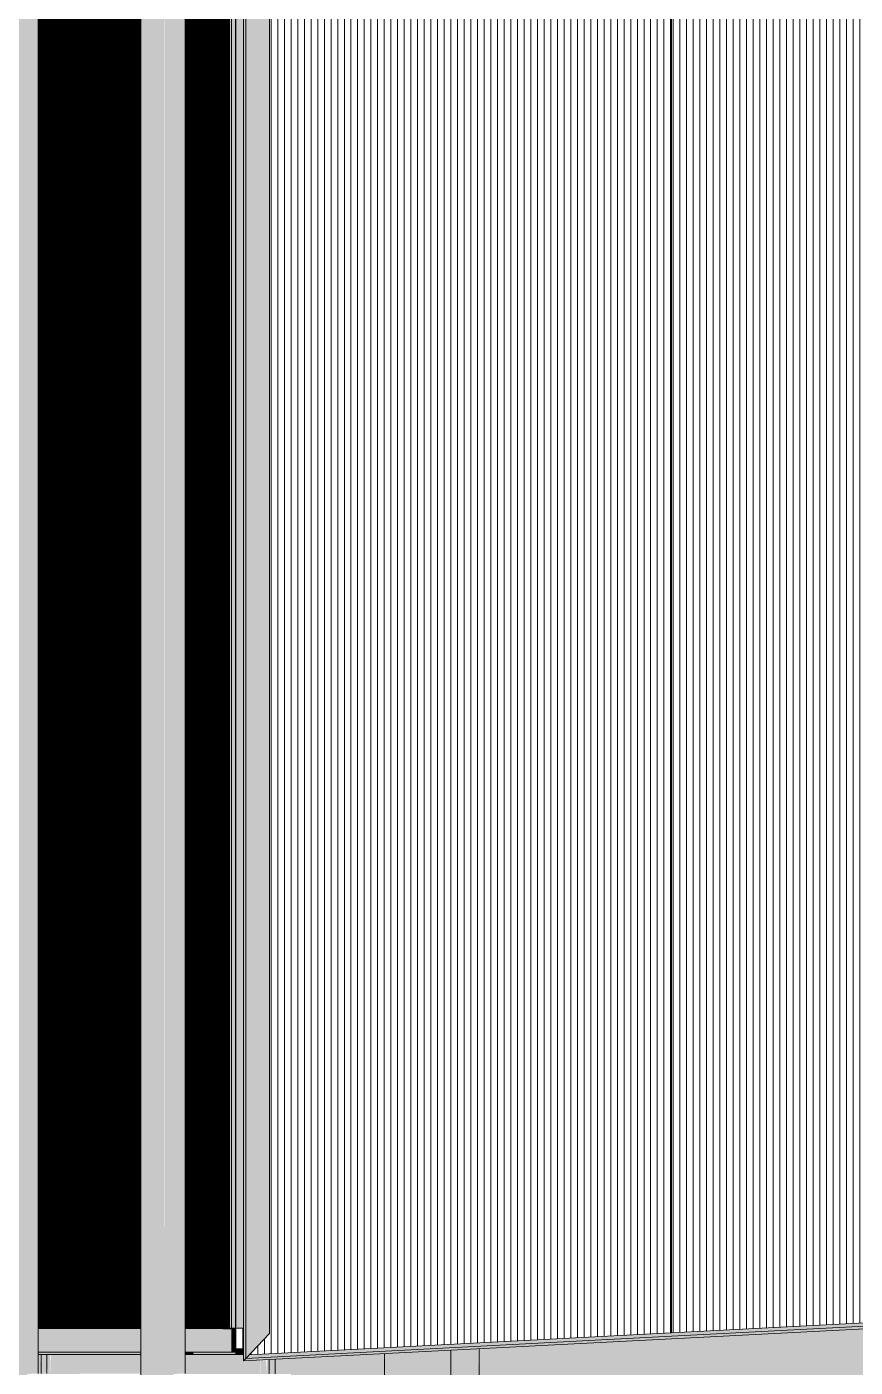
# Model space of a CAD drawing. Header units: metres. Extents: x -4613 to -4328, y -1 to 30.
# Drawn here: x -4392.124 to -4390.258, y 11.361 to 14.382 of the extents above; entities that cross this region are included whole.
import ezdxf

# ---------------------------------------------------------------- set-up
doc = ezdxf.new("R2010")
doc.units = ezdxf.units.M
for name, color, linetype, lineweight in [('A-GENM', 13, 'Continuous', 5), ('A-GLAZ-CURT', 52, 'Continuous', 5), ('A-GLAZ-CWMG', 51, 'Continuous', 5), ('A-WALL', 113, 'Continuous', 5), ('P-SANR-FIXT', 6, 'Continuous', 5), ('S-BEAM', 12, 'Continuous', 5), ('S-COLS', 52, 'Continuous', 5)]:
    doc.layers.add(name, color=color, linetype=linetype, lineweight=lineweight)

# ---------------------------------------------------------------- blocks, each defined once
blk = doc.blocks.new('Mechanical - Condensers - Mechanical - Condensers-1249279-NORTH EAST')
at = {"layer": 'A-GENM'}
h = blk.add_hatch(color=256, dxfattribs=at)
h.paths.add_polyline_path([(4306.8964, 10.5266), (4306.9893, 10.5318), (4306.9886, 10.5854), (4306.8964, 10.5805)])
h.paths.add_polyline_path([(4307.5285, 10.5618), (4307.7748, 10.5756), (4307.7748, 10.6272), (4307.5285, 10.6141)])
h.paths.add_polyline_path([(4307.5286, 11.1687), (4307.7748, 11.183), (4307.7748, 11.391), (4307.5286, 11.3783), (4307.529, 11.3453), (4307.5643, 11.3453), (4307.5643, 11.3326), (4307.5286, 11.3326), (4307.5286, 11.169)])
h = blk.add_hatch(color=256, dxfattribs=at)
h.paths.add_polyline_path([(4307.9248, 10.5839), (4307.9884, 10.5875), (4307.9865, 10.6385), (4307.9248, 10.6329)])
h.paths.add_polyline_path([(4307.9248, 11.1892), (4307.9884, 11.1924), (4307.9865, 11.402), (4307.9248, 11.3988), (4307.9248, 11.1915)])
blk.add_line((4307.9886, 11.1924), (4307.9886, 11.4021), dxfattribs=at)
blk = doc.blocks.new('Downpipe - Tee Spreader - Downpipe - Tee Spreader-V136-NORTH EAST')
at = {"layer": 'P-SANR-FIXT'}
for points in [[(4307.2803, 11.3), (4307.2798, 15.9043), (4307.2261, 15.9015), (4307.2261, 11.342), (4307.235, 11.3363), (4307.2673, 11.3109)], [(4307.3258, 11.258), (4307.3252, 11.3326), (4307.3002, 11.3326), (4307.3002, 11.3453), (4307.3258, 11.3461), (4307.325, 15.9066), (4307.2803, 15.9043), (4307.2803, 11.3), (4307.3252, 11.2595)]]:
    blk.add_hatch(color=256, dxfattribs=at).paths.add_polyline_path(points)
for p, q in [((4307.2259, 15.9018), (4307.2259, 11.3418)), ((4307.3259, 11.3461), (4307.3259, 15.907))]:
    blk.add_line(p, q, dxfattribs=at)
blk = doc.blocks.new('Downpipe - Tee Spreader - Downpipe - Tee Spreader-V140-NORTH EAST')
at = {"layer": 'P-SANR-FIXT'}
blk.add_hatch(color=256, dxfattribs=at).paths.add_polyline_path([(4306.9557, 11.2948), (4306.9695, 11.3029), (4306.9743, 11.3049), (4306.995, 11.3066), (4306.9944, 11.3326), (4306.9695, 11.3326), (4306.9695, 11.3453), (4306.995, 11.3461), (4306.9943, 15.8894), (4306.9496, 15.8852), (4306.9497, 11.2999), (4306.9519, 11.298)])
blk.add_line((4306.9952, 11.3461), (4306.9952, 15.8897), dxfattribs=at)
blk = doc.blocks.new('Structural Framing 25 - Structural Framing 1-1640794-NORTH EAST')
at = {"layer": 'S-BEAM'}
h = blk.add_hatch(color=256, dxfattribs=at)
h.paths.add_polyline_path([(4307.0228, 10.5336), (4307.4956, 10.56), (4307.4949, 10.6123), (4307.0228, 10.5872)])
h.paths.add_polyline_path([(4307.4738, 11.1659), (4307.4956, 11.1672), (4307.4949, 11.3326), (4307.4795, 11.3311), (4307.4742, 11.3242), (4307.4738, 11.3212), (4307.4738, 11.1659)])
h.paths.add_polyline_path([(4307.4738, 11.3453), (4307.4957, 11.3453), (4307.4949, 11.3765), (4307.4573, 11.3746), (4307.4561, 11.3888), (4307.3258, 11.3888), (4307.3258, 11.3453), (4307.4706, 11.3453)])
h.paths.add_polyline_path([(4307.0233, 11.3453), (4307.2261, 11.3461), (4307.2261, 11.3888), (4307.0229, 11.3888), (4307.0229, 11.3453)])
h.paths.add_polyline_path([(4307.4942, 15.9021), (4307.7748, 15.9177), (4307.7748, 15.9301), (4307.4942, 15.9141), (4307.4942, 15.9026)])
h.paths.add_polyline_path([(4307.9248, 15.926), (4310.5019, 16.0688), (4310.5027, 16.0695), (4310.8157, 16.0889), (4307.9248, 15.9379), (4307.9248, 15.9274)])
h = blk.add_hatch(color=256, dxfattribs=at)
h.paths.add_polyline_path([(4306.9893, 10.5318), (4307.0014, 10.5324), (4307.0014, 10.5861), (4306.9893, 10.5854)])
h.paths.add_polyline_path([(4306.995, 11.3453), (4307.0015, 11.3461), (4306.9995, 11.3888), (4306.995, 11.3888), (4306.995, 11.3461)])
h = blk.add_hatch(color=256, dxfattribs=at)
h.paths.add_polyline_path([(4307.0014, 10.5324), (4307.0146, 10.5332), (4307.0146, 10.5868), (4307.0014, 10.5861)])
h.paths.add_polyline_path([(4307.0015, 11.3453), (4307.0147, 11.3461), (4307.0147, 11.3888), (4307.0015, 11.3888), (4307.0015, 11.3461)])
h = blk.add_hatch(color=256, dxfattribs=at)
h.paths.add_polyline_path([(4307.0146, 10.5332), (4307.0228, 10.5336), (4307.0213, 10.5871), (4307.0146, 10.5868)])
h.paths.add_polyline_path([(4307.0221, 11.3453), (4307.0229, 11.3461), (4307.0216, 11.3888), (4307.0147, 11.3888), (4307.0164, 11.3453), (4307.0216, 11.3453)])
h = blk.add_hatch(color=256, dxfattribs=at)
h.paths.add_polyline_path([(4307.4956, 10.56), (4307.5104, 10.5608), (4307.5081, 10.613), (4307.4956, 10.6124)])
h.paths.add_polyline_path([(4307.4956, 11.167), (4307.5104, 11.168), (4307.5082, 11.3326), (4307.4957, 11.3326), (4307.4956, 11.1672)])
h.paths.add_polyline_path([(4307.5016, 11.3453), (4307.5105, 11.3453), (4307.5082, 11.3772), (4307.4957, 11.3746), (4307.496, 11.3453), (4307.4997, 11.3453)])
h = blk.add_hatch(color=256, dxfattribs=at)
h.paths.add_polyline_path([(4307.5104, 10.5608), (4307.5154, 10.5611), (4307.5154, 10.6134), (4307.5104, 10.6132)])
h.paths.add_polyline_path([(4307.5104, 11.1678), (4307.5154, 11.1683), (4307.5154, 11.3326), (4307.5105, 11.3326), (4307.5104, 11.168)])
h.paths.add_polyline_path([(4307.5108, 11.3453), (4307.5154, 11.3453), (4307.5154, 11.3776), (4307.5105, 11.3773), (4307.5105, 11.3453)])
h = blk.add_hatch(color=256, dxfattribs=at)
h.paths.add_polyline_path([(4307.5154, 10.5611), (4307.5285, 10.5618), (4307.5285, 10.6141), (4307.5154, 10.6134)])
h.paths.add_polyline_path([(4307.5154, 11.168), (4307.5286, 11.169), (4307.5286, 11.3326), (4307.5154, 11.3326), (4307.5154, 11.1683)])
h.paths.add_polyline_path([(4307.5286, 11.3453), (4307.5286, 11.3783), (4307.5154, 11.3776), (4307.5173, 11.3453), (4307.5242, 11.3453)])
for p, q in [((4307.0015, 11.3888), (4307.0015, 11.3461)), ((4307.0147, 11.3461), (4307.0147, 11.3888)), ((4307.5154, 11.3776), (4307.5154, 11.3453)), ((4307.5286, 11.3453), (4307.5286, 11.3783))]:
    blk.add_line(p, q, dxfattribs=at)
blk = doc.blocks.new('Rectangular Mullion - Frame_Framed Facade_Danpal_DPANMF BT2-3271042-NORTH EAST')
at = {"layer": 'A-GLAZ-CWMG'}
for points in [[(4307.4573, 11.3746), (4307.4628, 11.3804), (4307.4628, 15.8948), (4307.4573, 15.9), (4307.4573, 11.3804)], [(4307.4628, 11.3804), (4307.5162, 11.4366), (4307.5162, 15.8443), (4307.4628, 15.8948), (4307.4628, 11.4888)]]:
    blk.add_hatch(color=256, dxfattribs=at).paths.add_polyline_path(points)
for p, q in [((4307.4573, 15.9), (4307.4573, 11.3746)), ((4307.4628, 15.8948), (4307.4628, 11.3804)), ((4307.5162, 15.8443), (4307.5162, 11.4366)), ((4307.4628, 11.3804), (4307.5162, 11.4366)), ((4307.4573, 11.3746), (4307.4628, 11.3804))]:
    blk.add_line(p, q, dxfattribs=at)
blk = doc.blocks.new('System Panel - Danpalon - Multicell - 16mm thk - Light grey-3271047-NORTH EAST')
at = {"layer": 'A-GLAZ-CURT'}
h = blk.add_hatch(dxfattribs=at)
h.set_pattern_fill('FP_237', color=256, style=0, pattern_type=2)
h.set_pattern_definition([(90, (4308.942, 13.718), (-0.015, 9e-19), [])])
h.paths.add_polyline_path([(4308.4219, 11.4379), (4309.4619, 11.4919), (4309.4619, 15.9526), (4308.4219, 15.8947), (4308.4219, 11.4888)])
for p, q in [((4308.4219, 15.8947), (4308.4219, 11.4379)), ((4308.4219, 11.4379), (4309.4619, 11.4919))]:
    blk.add_line(p, q, dxfattribs=at)
blk = doc.blocks.new('System Panel - Danpalon - Multicell - 16mm thk - Light grey-3271048-NORTH EAST')
at = {"layer": 'A-GLAZ-CURT'}
h = blk.add_hatch(dxfattribs=at)
h.set_pattern_fill('FP_238', color=256, style=0, pattern_type=2)
h.set_pattern_definition([(90, (4307.946, 13.664), (-0.015, 9e-19), [])])
h.paths.add_polyline_path([(4307.4706, 11.3886), (4308.4219, 11.4379), (4308.4219, 15.8947), (4307.5162, 15.8443), (4307.5162, 11.4366)])
for p, q in [((4308.4219, 11.4379), (4308.4219, 15.8947)), ((4307.4706, 11.3886), (4308.4219, 11.4379))]:
    blk.add_line(p, q, dxfattribs=at)
blk = doc.blocks.new('Rectangular Mullion - Frame_Framed Facade_Danpal_DPANMF BT1-3271036-NORTH EAST')
at = {"layer": 'A-GLAZ-CWMG'}
for points in [[(4308.4216, 11.4301), (4309.4616, 11.484), (4309.4612, 11.4918), (4308.4212, 11.4379)], [(4308.4219, 11.4246), (4309.4619, 11.4785), (4309.4616, 11.484), (4308.4216, 11.4301)]]:
    blk.add_hatch(color=256, dxfattribs=at).paths.add_polyline_path(points)
for p, q in [((4308.4216, 11.4301), (4309.4616, 11.484)), ((4308.4219, 11.4246), (4309.4619, 11.4785))]:
    blk.add_line(p, q, dxfattribs=at)
blk = doc.blocks.new('Rectangular Mullion - Frame_Framed Facade_Danpal_DPANMF BT1-3271037-NORTH EAST')
at = {"layer": 'A-GLAZ-CWMG'}
for points in [[(4307.4573, 11.3746), (4308.4219, 11.4246), (4308.4216, 11.4301), (4307.4628, 11.3804)], [(4307.4628, 11.3804), (4308.4216, 11.4301), (4308.4212, 11.4379), (4307.4706, 11.3886)]]:
    blk.add_hatch(color=256, dxfattribs=at).paths.add_polyline_path(points)
for p, q in [((4307.4573, 11.3746), (4308.4219, 11.4246)), ((4307.4628, 11.3804), (4308.4216, 11.4301))]:
    blk.add_line(p, q, dxfattribs=at)
blk = doc.blocks.new('MulticellPanel_Polycarbonate_Danpal_1040w - Premium Dark Opal-3268218-NORTH EAST')
at = {"layer": 'A-GLAZ-CURT'}
h = blk.add_hatch(dxfattribs=at)
h.set_pattern_fill('FP_241', color=256, style=0, pattern_type=2)
h.set_pattern_definition([(90, (4307.34, 11.402), (-0.00131, 8e-20), [])])
h.paths.add_polyline_path([(4307.4398, 11.4021), (4307.4402, 11.4021), (4307.4398, 11.4488), (4307.4259, 11.4488), (4307.4259, 15.8674), (4307.3477, 15.8674), (4307.3477, 11.4477), (4307.433, 11.4462), (4307.433, 11.4021)])
for p, q in [((4307.4402, 11.4021), (4307.4402, 11.4488)), ((4307.4561, 11.4488), (4307.4561, 11.4021))]:
    blk.add_line(p, q, dxfattribs=at)
blk = doc.blocks.new('Rectangular Mullion - Frame_Framed Facade_Danpal_DPANMF BT1-3032121-NORTH EAST')
at = {"layer": 'A-GLAZ-CWMG'}
for points in [[(4307.3353, 11.3943), (4307.431, 11.3943), (4307.431, 11.4477), (4307.3353, 11.4477), (4307.3353, 11.4174)], [(4307.4561, 11.4488), (4307.4561, 11.4021), (4307.4573, 11.4021), (4307.4573, 11.4488)], [(4307.4403, 11.3888), (4307.4403, 11.3943), (4307.3445, 11.3943), (4307.3445, 11.3888), (4307.433, 11.3888)], [(4307.4403, 11.3888), (4307.4573, 11.3888), (4307.4573, 11.4021), (4307.433, 11.4021), (4307.431, 11.3943), (4307.4403, 11.3943)]]:
    blk.add_hatch(color=256, dxfattribs=at).paths.add_polyline_path(points)
for p, q in [((4307.3353, 11.4477), (4307.431, 11.4477)), ((4307.4369, 11.4477), (4307.431, 11.4477)), ((4307.431, 11.4477), (4307.431, 11.3943)), ((4307.431, 11.4477), (4307.4369, 11.4477)), ((4307.433, 11.4021), (4307.433, 11.4462)), ((4307.433, 11.4462), (4307.4369, 11.4462)), ((4307.433, 11.4462), (4307.4369, 11.4462)), ((4307.4369, 11.4462), (4307.4369, 11.4477)), ((4307.3353, 11.3943), (4307.431, 11.3943)), ((4307.431, 11.3943), (4307.4403, 11.3943)), ((4307.4573, 11.4021), (4307.433, 11.4021)), ((4307.4403, 11.3943), (4307.4403, 11.3888)), ((4307.3445, 11.3888), (4307.4403, 11.3888)), ((4307.4403, 11.3888), (4307.4573, 11.3888))]:
    blk.add_line(p, q, dxfattribs=at)
blk = doc.blocks.new('Rectangular Mullion - Frame_Framed Facade_Danpal_DPANMF BT1-3266259-NORTH EAST')
at = {"layer": 'A-GLAZ-CWMG'}
for points in [[(4307.4305, 11.4488), (4307.4305, 15.8674), (4307.4259, 15.8674), (4307.4259, 11.4488)], [(4307.4398, 11.4488), (4307.4379, 15.8674), (4307.4305, 15.8674), (4307.4305, 11.4488)], [(4307.4573, 11.4488), (4307.4573, 15.8674), (4307.4403, 15.8674), (4307.4403, 11.4488)]]:
    blk.add_hatch(color=256, dxfattribs=at).paths.add_polyline_path(points)
for p, q in [((4307.4259, 11.4488), (4307.4259, 15.8674)), ((4307.4305, 11.4488), (4307.4305, 15.8674)), ((4307.4398, 15.8674), (4307.4398, 11.4488)), ((4307.4403, 11.4488), (4307.4403, 15.8674)), ((4307.4305, 11.4488), (4307.4259, 11.4488)), ((4307.4398, 11.4488), (4307.4305, 11.4488)), ((4307.4403, 11.4488), (4307.4398, 11.4488)), ((4307.4573, 11.4488), (4307.4403, 11.4488))]:
    blk.add_line(p, q, dxfattribs=at)
blk = doc.blocks.new('MulticellPanel_Polycarbonate_Danpal_1040w - Premium Purple-V254-NORTH EAST')
at = {"layer": 'A-GLAZ-CURT'}
h = blk.add_hatch(dxfattribs=at)
h.set_pattern_fill('FP_242', color=256, style=0, pattern_type=2)
h.set_pattern_definition([(90, (4307.247, 11.402), (-0.00131, 8e-20), [])])
h.paths.add_polyline_path([(4307.3414, 11.4477), (4307.3414, 11.4488), (4307.3414, 15.8674), (4307.3258, 15.8674), (4307.3258, 11.4477), (4307.3353, 11.4477)])
blk = doc.blocks.new('MulticellPanel_Polycarbonate_Danpal_1040w - Blue-3268220-NORTH EAST')
at = {"layer": 'A-GLAZ-CURT'}
h = blk.add_hatch(dxfattribs=at)
h.set_pattern_fill('FP_243', color=256, style=0, pattern_type=2)
h.set_pattern_definition([(90, (4307.157, 11.402), (-0.00131, 8e-20), [])])
h.paths.add_polyline_path([(4307.1661, 11.4477), (4307.2261, 11.4477), (4307.2248, 15.8674), (4307.1667, 15.8674), (4307.1658, 11.4477)])
blk = doc.blocks.new('MulticellPanel_Polycarbonate_Danpal_1040w - Premium Dark Opal-V255-NORTH EAST')
at = {"layer": 'A-GLAZ-CURT'}
h = blk.add_hatch(dxfattribs=at)
h.set_pattern_fill('FP_244', color=256, style=0, pattern_type=2)
h.set_pattern_definition([(90, (4307.066, 11.402), (-0.00131, 8e-20), [])])
h.paths.add_polyline_path([(4307.1616, 11.4477), (4307.1603, 11.4488), (4307.1603, 15.8674), (4307.0762, 15.8674), (4307.0762, 11.4477), (4307.1614, 11.4477)])
blk = doc.blocks.new('MulticellPanel_Polycarbonate_Danpal_1040w - Premium Dark Opal-V256-NORTH EAST')
at = {"layer": 'A-GLAZ-CURT'}
h = blk.add_hatch(dxfattribs=at)
h.set_pattern_fill('FP_245', color=256, style=0, pattern_type=2)
h.set_pattern_definition([(90, (4306.976, 11.402), (-0.00131, 8e-20), [])])
h.paths.add_polyline_path([(4306.995, 11.4477), (4307.0698, 11.4488), (4307.0698, 15.8674), (4306.995, 15.8674), (4306.995, 11.4888)])
blk = doc.blocks.new('Rectangular Mullion - Frame_Framed Facade_Danpal_DPANMF BT1-V269-NORTH EAST')
at = {"layer": 'A-GLAZ-CWMG'}
for points in [[(4307.3353, 11.3943), (4307.3353, 11.4477), (4307.3258, 11.4477), (4307.3258, 11.3943)], [(4307.3258, 11.3888), (4307.3445, 11.3888), (4307.3445, 11.3943), (4307.3258, 11.3943)]]:
    blk.add_hatch(color=256, dxfattribs=at).paths.add_polyline_path(points)
for p, q in [((4307.3258, 11.4477), (4307.3353, 11.4477)), ((4307.3258, 11.3943), (4307.3353, 11.3943)), ((4307.3258, 11.3888), (4307.3445, 11.3888))]:
    blk.add_line(p, q, dxfattribs=at)
blk = doc.blocks.new('Rectangular Mullion - Frame_Framed Facade_Danpal_DPANMF BT1-V270-NORTH EAST')
at = {"layer": 'A-GLAZ-CWMG'}
for points in [[(4307.2261, 11.4477), (4307.1542, 11.4477), (4307.1542, 11.3943), (4307.2261, 11.3943)], [(4307.2261, 11.3943), (4307.1635, 11.3943), (4307.1635, 11.3888), (4307.2261, 11.3888)]]:
    blk.add_hatch(color=256, dxfattribs=at).paths.add_polyline_path(points)
for p, q in [((4307.1542, 11.4477), (4307.2262, 11.4477)), ((4307.1542, 11.3943), (4307.2262, 11.3943)), ((4307.1635, 11.3888), (4307.2262, 11.3888))]:
    blk.add_line(p, q, dxfattribs=at)
blk = doc.blocks.new('Rectangular Mullion - Frame_Framed Facade_Danpal_DPANMF BT1-V223-NORTH EAST')
at = {"layer": 'A-GLAZ-CWMG'}
for points in [[(4305.7249, 11.3943), (4305.8154, 11.3943), (4305.8154, 11.4477), (4305.7249, 11.4477), (4305.7249, 11.4174)], [(4305.7525, 11.3888), (4305.8247, 11.3888), (4305.8247, 11.3943), (4305.7342, 11.3943), (4305.7342, 11.3888)]]:
    blk.add_hatch(color=256, dxfattribs=at).paths.add_polyline_path(points)
for p, q in [((4305.7249, 11.4477), (4305.8154, 11.4477)), ((4305.7249, 11.3943), (4305.8154, 11.3943)), ((4305.7342, 11.3888), (4305.8247, 11.3888))]:
    blk.add_line(p, q, dxfattribs=at)
blk = doc.blocks.new('Rectangular Mullion - Frame_Framed Facade_Danpal_DPANMF BT1-V271-NORTH EAST')
at = {"layer": 'A-GLAZ-CWMG'}
for points in [[(4306.995, 11.3943), (4307.0637, 11.3943), (4307.0637, 11.4477), (4306.995, 11.4477)], [(4307.0183, 11.3888), (4307.073, 11.3888), (4307.073, 11.3943), (4306.995, 11.3943), (4306.995, 11.3888)]]:
    blk.add_hatch(color=256, dxfattribs=at).paths.add_polyline_path(points)
for p, q in [((4306.995, 11.4477), (4307.0637, 11.4477)), ((4306.995, 11.3943), (4307.0637, 11.3943)), ((4306.995, 11.3888), (4307.073, 11.3888))]:
    blk.add_line(p, q, dxfattribs=at)
blk = doc.blocks.new('Rectangular Mullion - Mullion_FramedFacade_Danpal_DPAEC50-V275-NORTH EAST')
at = {"layer": 'A-GLAZ-CWMG'}
for points in [[(4307.3414, 11.4488), (4307.342, 11.4488), (4307.3414, 11.4888)], [(4307.3414, 11.4488), (4307.3414, 11.4488), (4307.3414, 11.4888)], [(4307.3444, 11.4488), (4307.3467, 11.4488), (4307.3444, 11.4888)], [(4307.3467, 11.4488), (4307.3471, 11.4488), (4307.3467, 11.4888)], [(4307.3424, 11.4488), (4307.3426, 11.4488), (4307.3422, 11.4488)], [(4307.3475, 11.4488), (4307.3477, 11.4488), (4307.3473, 11.4488)]]:
    blk.add_hatch(color=256, dxfattribs=at).paths.add_polyline_path(points)
for p, q in [((4307.3414, 15.8674), (4307.3414, 11.4488)), ((4307.3414, 15.8674), (4307.3414, 11.4488)), ((4307.342, 15.8674), (4307.342, 11.4488)), ((4307.3426, 15.8674), (4307.3426, 11.4488)), ((4307.3435, 15.8674), (4307.3435, 11.4488)), ((4307.3444, 15.8674), (4307.3444, 11.4488)), ((4307.3467, 15.8674), (4307.3467, 11.4488)), ((4307.3467, 15.8674), (4307.3467, 11.4488)), ((4307.3471, 15.8674), (4307.3471, 11.4488)), ((4307.342, 11.4488), (4307.3414, 11.4488)), ((4307.3414, 11.4488), (4307.3414, 11.4488)), ((4307.342, 11.4488), (4307.3426, 11.4488)), ((4307.3435, 11.4488), (4307.3444, 11.4488)), ((4307.3444, 11.4488), (4307.3473, 11.4488)), ((4307.3471, 11.4488), (4307.3467, 11.4488)), ((4307.3471, 11.4488), (4307.3477, 11.4488))]:
    blk.add_line(p, q, dxfattribs=at)
blk.add_open_spline([(4307.3467, 11.4488), (4307.3467, 11.4488), (4307.3467, 11.4488), (4307.3468, 11.4488), (4307.3469, 11.4488), (4307.3471, 11.4488), (4307.3473, 11.4488), (4307.3475, 11.4488), (4307.3477, 11.4488), (4307.3479, 11.4488), (4307.3482, 11.4488), (4307.3484, 11.4488), (4307.3487, 11.4488), (4307.3489, 11.4488), (4307.3491, 11.4488), (4307.3493, 11.4488), (4307.3495, 11.4488), (4307.3496, 11.4488), (4307.3497, 11.4488), (4307.3498, 11.4488), (4307.3498, 11.4488)], degree=3, knots=[0, 0, 0, 0, 0.083333, 0.166667, 0.208333, 0.25, 0.333333, 0.375, 0.416667, 0.458333, 0.5, 0.583333, 0.666667, 0.729167, 0.791667, 0.84375, 0.885417, 0.927083, 0.96875, 1, 1, 1, 1], dxfattribs=at)
blk = doc.blocks.new('Rectangular Mullion - Mullion_FramedFacade_Danpal_DPAEC50-V276-NORTH EAST')
at = {"layer": 'A-GLAZ-CWMG'}
for points in [[(4307.1603, 11.4488), (4307.161, 11.4488), (4307.1603, 11.4888)], [(4307.1657, 11.4488), (4307.1661, 11.4488), (4307.1657, 11.4888)], [(4307.1614, 11.4488), (4307.1616, 11.4488), (4307.1612, 11.4488)], [(4307.1631, 11.4488), (4307.1634, 11.4488), (4307.1629, 11.4488)], [(4307.1665, 11.4488), (4307.1667, 11.4488), (4307.1663, 11.4488)]]:
    blk.add_hatch(color=256, dxfattribs=at).paths.add_polyline_path(points)
for p, q in [((4307.1603, 15.8674), (4307.1603, 11.4488)), ((4307.1603, 15.8674), (4307.1603, 11.4488)), ((4307.161, 15.8674), (4307.161, 11.4488)), ((4307.1616, 15.8674), (4307.1616, 11.4488)), ((4307.1625, 15.8674), (4307.1625, 11.4488)), ((4307.1634, 15.8674), (4307.1634, 11.4488)), ((4307.1657, 15.8674), (4307.1657, 11.4488)), ((4307.1657, 15.8674), (4307.1657, 11.4488)), ((4307.1661, 15.8674), (4307.1661, 11.4488)), ((4307.161, 11.4488), (4307.1603, 11.4488)), ((4307.1603, 11.4488), (4307.1603, 11.4488)), ((4307.161, 11.4488), (4307.1616, 11.4488)), ((4307.1625, 11.4488), (4307.1634, 11.4488)), ((4307.1634, 11.4488), (4307.1662, 11.4488)), ((4307.1661, 11.4488), (4307.1657, 11.4488)), ((4307.1661, 11.4488), (4307.1667, 11.4488))]:
    blk.add_line(p, q, dxfattribs=at)
blk.add_open_spline([(4307.1657, 11.4488), (4307.1657, 11.4488), (4307.1657, 11.4488), (4307.1658, 11.4488), (4307.1659, 11.4488), (4307.1661, 11.4488), (4307.1663, 11.4488), (4307.1665, 11.4488), (4307.1667, 11.4488), (4307.1669, 11.4488), (4307.1671, 11.4488), (4307.1674, 11.4488), (4307.1676, 11.4488), (4307.1679, 11.4488), (4307.168, 11.4488), (4307.1682, 11.4488), (4307.1684, 11.4488), (4307.1686, 11.4488), (4307.1687, 11.4488), (4307.1687, 11.4488), (4307.1687, 11.4488)], degree=3, knots=[0, 0, 0, 0, 0.083333, 0.166667, 0.208333, 0.25, 0.333333, 0.375, 0.416667, 0.458333, 0.5, 0.583333, 0.666667, 0.729167, 0.791667, 0.84375, 0.885417, 0.927083, 0.96875, 1, 1, 1, 1], dxfattribs=at)
blk = doc.blocks.new('Rectangular Mullion - Mullion_FramedFacade_Danpal_DPAEC50-V277-NORTH EAST')
at = {"layer": 'A-GLAZ-CWMG'}
for points in [[(4307.0698, 11.4488), (4307.0705, 11.4488), (4307.0698, 11.4888)], [(4307.0728, 11.4488), (4307.0751, 11.4488), (4307.0728, 11.4888)], [(4307.0751, 11.4488), (4307.0756, 11.4488), (4307.0751, 11.4888)], [(4307.0709, 11.4488), (4307.0711, 11.4488), (4307.0707, 11.4488)], [(4307.0726, 11.4488), (4307.0728, 11.4488), (4307.0724, 11.4488)], [(4307.0759, 11.4488), (4307.0762, 11.4488), (4307.0758, 11.4488)]]:
    blk.add_hatch(color=256, dxfattribs=at).paths.add_polyline_path(points)
for p, q in [((4307.0698, 15.8674), (4307.0698, 11.4488)), ((4307.0698, 15.8674), (4307.0698, 11.4488)), ((4307.0705, 15.8674), (4307.0705, 11.4488)), ((4307.0711, 15.8674), (4307.0711, 11.4488)), ((4307.0719, 15.8674), (4307.0719, 11.4488)), ((4307.0728, 15.8674), (4307.0728, 11.4488)), ((4307.0751, 15.8674), (4307.0751, 11.4488)), ((4307.0751, 15.8674), (4307.0751, 11.4488)), ((4307.0756, 15.8674), (4307.0756, 11.4488)), ((4307.0705, 11.4488), (4307.0698, 11.4488)), ((4307.0698, 11.4488), (4307.0698, 11.4488)), ((4307.0705, 11.4488), (4307.0711, 11.4488)), ((4307.0719, 11.4488), (4307.0728, 11.4488)), ((4307.0728, 11.4488), (4307.0757, 11.4488)), ((4307.0756, 11.4488), (4307.0751, 11.4488)), ((4307.0756, 11.4488), (4307.0762, 11.4488))]:
    blk.add_line(p, q, dxfattribs=at)
blk.add_open_spline([(4307.0751, 11.4488), (4307.0751, 11.4488), (4307.0752, 11.4488), (4307.0753, 11.4488), (4307.0754, 11.4488), (4307.0755, 11.4488), (4307.0758, 11.4488), (4307.076, 11.4488), (4307.0762, 11.4488), (4307.0764, 11.4488), (4307.0766, 11.4488), (4307.0769, 11.4488), (4307.0771, 11.4488), (4307.0773, 11.4488), (4307.0775, 11.4488), (4307.0777, 11.4488), (4307.0779, 11.4488), (4307.0781, 11.4488), (4307.0782, 11.4488), (4307.0782, 11.4488), (4307.0782, 11.4488)], degree=3, knots=[0, 0, 0, 0, 0.083333, 0.166667, 0.208333, 0.25, 0.333333, 0.375, 0.416667, 0.458333, 0.5, 0.583333, 0.666667, 0.729167, 0.791667, 0.84375, 0.885417, 0.927083, 0.96875, 1, 1, 1, 1], dxfattribs=at)

msp = doc.modelspace()

# ---------------------------------------------------------------- hatches: boundary and pattern name
at = {"layer": 'A-WALL'}
h = msp.add_hatch(color=256, dxfattribs=at)
h.paths.add_polyline_path([(-4391.1053, 11.1924), (-4388.1524, 11.3451), (-4388.1524, 11.5553), (-4388.5917, 11.5327), (-4388.5924, 11.5324), (-4389.6317, 11.4788), (-4389.632, 11.4785), (-4391.1053, 11.4021), (-4391.1053, 11.1951)])
h.paths.add_polyline_path([(-4392.7238, 11.3453), (-4392.7258, 11.3888), (-4392.7601, 11.3888), (-4392.7601, 11.3453)])
h.paths.add_polyline_path([(-4393.4216, 11.3453), (-4393.3568, 11.3461), (-4393.3584, 11.3888), (-4393.4216, 11.3888), (-4393.4216, 11.3461)])
h.paths.add_polyline_path([(-4392.8808, 11.3453), (-4392.8597, 11.3461), (-4392.8597, 11.3888), (-4393.0908, 11.3888), (-4393.0908, 11.3453)])
h.paths.add_polyline_path([(-4393.1905, 11.3453), (-4393.1905, 11.3888), (-4393.336, 11.3888), (-4393.336, 11.3453)])
at = {"layer": 'S-COLS'}
h = msp.add_hatch(color=256, dxfattribs=at)
h.paths.add_polyline_path([(-4391.3189, 10.5756), (-4391.3089, 10.5761), (-4391.3089, 10.6278), (-4391.3189, 10.6272)])
h.paths.add_polyline_path([(-4391.3189, 11.1814), (-4391.3089, 11.1836), (-4391.3089, 11.3916), (-4391.3189, 11.391), (-4391.3189, 11.183)])
h.paths.add_polyline_path([(-4391.3189, 15.9177), (-4391.3089, 15.9182), (-4391.3089, 15.9307), (-4391.3189, 15.9301), (-4391.3189, 15.9274)])
h = msp.add_hatch(color=256, dxfattribs=at)
h.paths.add_polyline_path([(-4391.3089, 10.5761), (-4391.1789, 10.5834), (-4391.1789, 10.6347), (-4391.3089, 10.6278)])
h.paths.add_polyline_path([(-4391.3089, 11.1819), (-4391.1789, 11.1886), (-4391.1789, 11.3983), (-4391.3089, 11.3916), (-4391.3089, 11.1959)])
h.paths.add_polyline_path([(-4391.3089, 15.9182), (-4391.1789, 15.9274), (-4391.1789, 15.9375), (-4391.3089, 15.9307), (-4391.3089, 15.9274)])
h = msp.add_hatch(color=256, dxfattribs=at)
h.paths.add_polyline_path([(-4391.1789, 10.5834), (-4391.1689, 10.5839), (-4391.1702, 10.6351), (-4391.1789, 10.6329)])
h.paths.add_polyline_path([(-4391.1789, 11.1886), (-4391.1689, 11.1892), (-4391.1702, 11.3988), (-4391.1789, 11.3983), (-4391.1789, 11.1959)])
h.paths.add_polyline_path([(-4391.1789, 15.9255), (-4391.1689, 15.9274), (-4391.1702, 15.9379), (-4391.1789, 15.9375), (-4391.1789, 15.9274)])

# ---------------------------------------------------------------- linework, layer by layer
for p, q in [((-4391.3189, 11.391), (-4391.3189, 11.1814)), ((-4391.1689, 11.1891), (-4391.1689, 11.3988))]:
    msp.add_line(p, q, dxfattribs=at)

# ---------------------------------------------------------------- block references
at = {"layer": 'A-GENM'}
msp.add_blockref('Mechanical - Condensers - Mechanical - Condensers-1249279-NORTH EAST', (-8699.0936, 0), dxfattribs=at)
at = {"layer": 'A-GLAZ-CURT'}
for name in ['System Panel - Danpalon - Multicell - 16mm thk - Light grey-3271047-NORTH EAST', 'System Panel - Danpalon - Multicell - 16mm thk - Light grey-3271048-NORTH EAST', 'MulticellPanel_Polycarbonate_Danpal_1040w - Premium Dark Opal-V256-NORTH EAST', 'MulticellPanel_Polycarbonate_Danpal_1040w - Premium Dark Opal-V255-NORTH EAST', 'MulticellPanel_Polycarbonate_Danpal_1040w - Blue-3268220-NORTH EAST', 'MulticellPanel_Polycarbonate_Danpal_1040w - Premium Purple-V254-NORTH EAST', 'MulticellPanel_Polycarbonate_Danpal_1040w - Premium Dark Opal-3268218-NORTH EAST']:
    msp.add_blockref(name, (-8699.0936, 0), dxfattribs=at)
at = {"layer": 'A-GLAZ-CWMG'}
for name, p in [('Rectangular Mullion - Frame_Framed Facade_Danpal_DPANMF BT2-3271042-NORTH EAST', (-8699.0936, 0)), ('Rectangular Mullion - Mullion_FramedFacade_Danpal_DPAEC50-V277-NORTH EAST', (-8699.0936, 0)), ('Rectangular Mullion - Mullion_FramedFacade_Danpal_DPAEC50-V276-NORTH EAST', (-8699.0936, 0)), ('Rectangular Mullion - Mullion_FramedFacade_Danpal_DPAEC50-V275-NORTH EAST', (-8699.0936, 0)), ('Rectangular Mullion - Frame_Framed Facade_Danpal_DPANMF BT1-3266259-NORTH EAST', (-8699.0936, 0)), ('Rectangular Mullion - Frame_Framed Facade_Danpal_DPANMF BT1-3271036-NORTH EAST', (-8699.0936, 0)), ('Rectangular Mullion - Frame_Framed Facade_Danpal_DPANMF BT1-V271-NORTH EAST', (-8699.0936, 0)), ('Rectangular Mullion - Frame_Framed Facade_Danpal_DPANMF BT1-V223-NORTH EAST', (-8697.7548, 0)), ('Rectangular Mullion - Frame_Framed Facade_Danpal_DPANMF BT1-V270-NORTH EAST', (-8699.0936, 0)), ('Rectangular Mullion - Frame_Framed Facade_Danpal_DPANMF BT1-V269-NORTH EAST', (-8699.0936, 0)), ('Rectangular Mullion - Frame_Framed Facade_Danpal_DPANMF BT1-3032121-NORTH EAST', (-8699.0936, 0)), ('Rectangular Mullion - Frame_Framed Facade_Danpal_DPANMF BT1-3271037-NORTH EAST', (-8699.0936, 0))]:
    msp.add_blockref(name, p, dxfattribs=at)
at = {"layer": 'P-SANR-FIXT'}
for name in ['Downpipe - Tee Spreader - Downpipe - Tee Spreader-V140-NORTH EAST', 'Downpipe - Tee Spreader - Downpipe - Tee Spreader-V136-NORTH EAST']:
    msp.add_blockref(name, (-8699.0936, 0), dxfattribs=at)
at = {"layer": 'S-BEAM'}
msp.add_blockref('Structural Framing 25 - Structural Framing 1-1640794-NORTH EAST', (-8699.0936, 0), dxfattribs=at)

doc.saveas('drawing.dxf')
